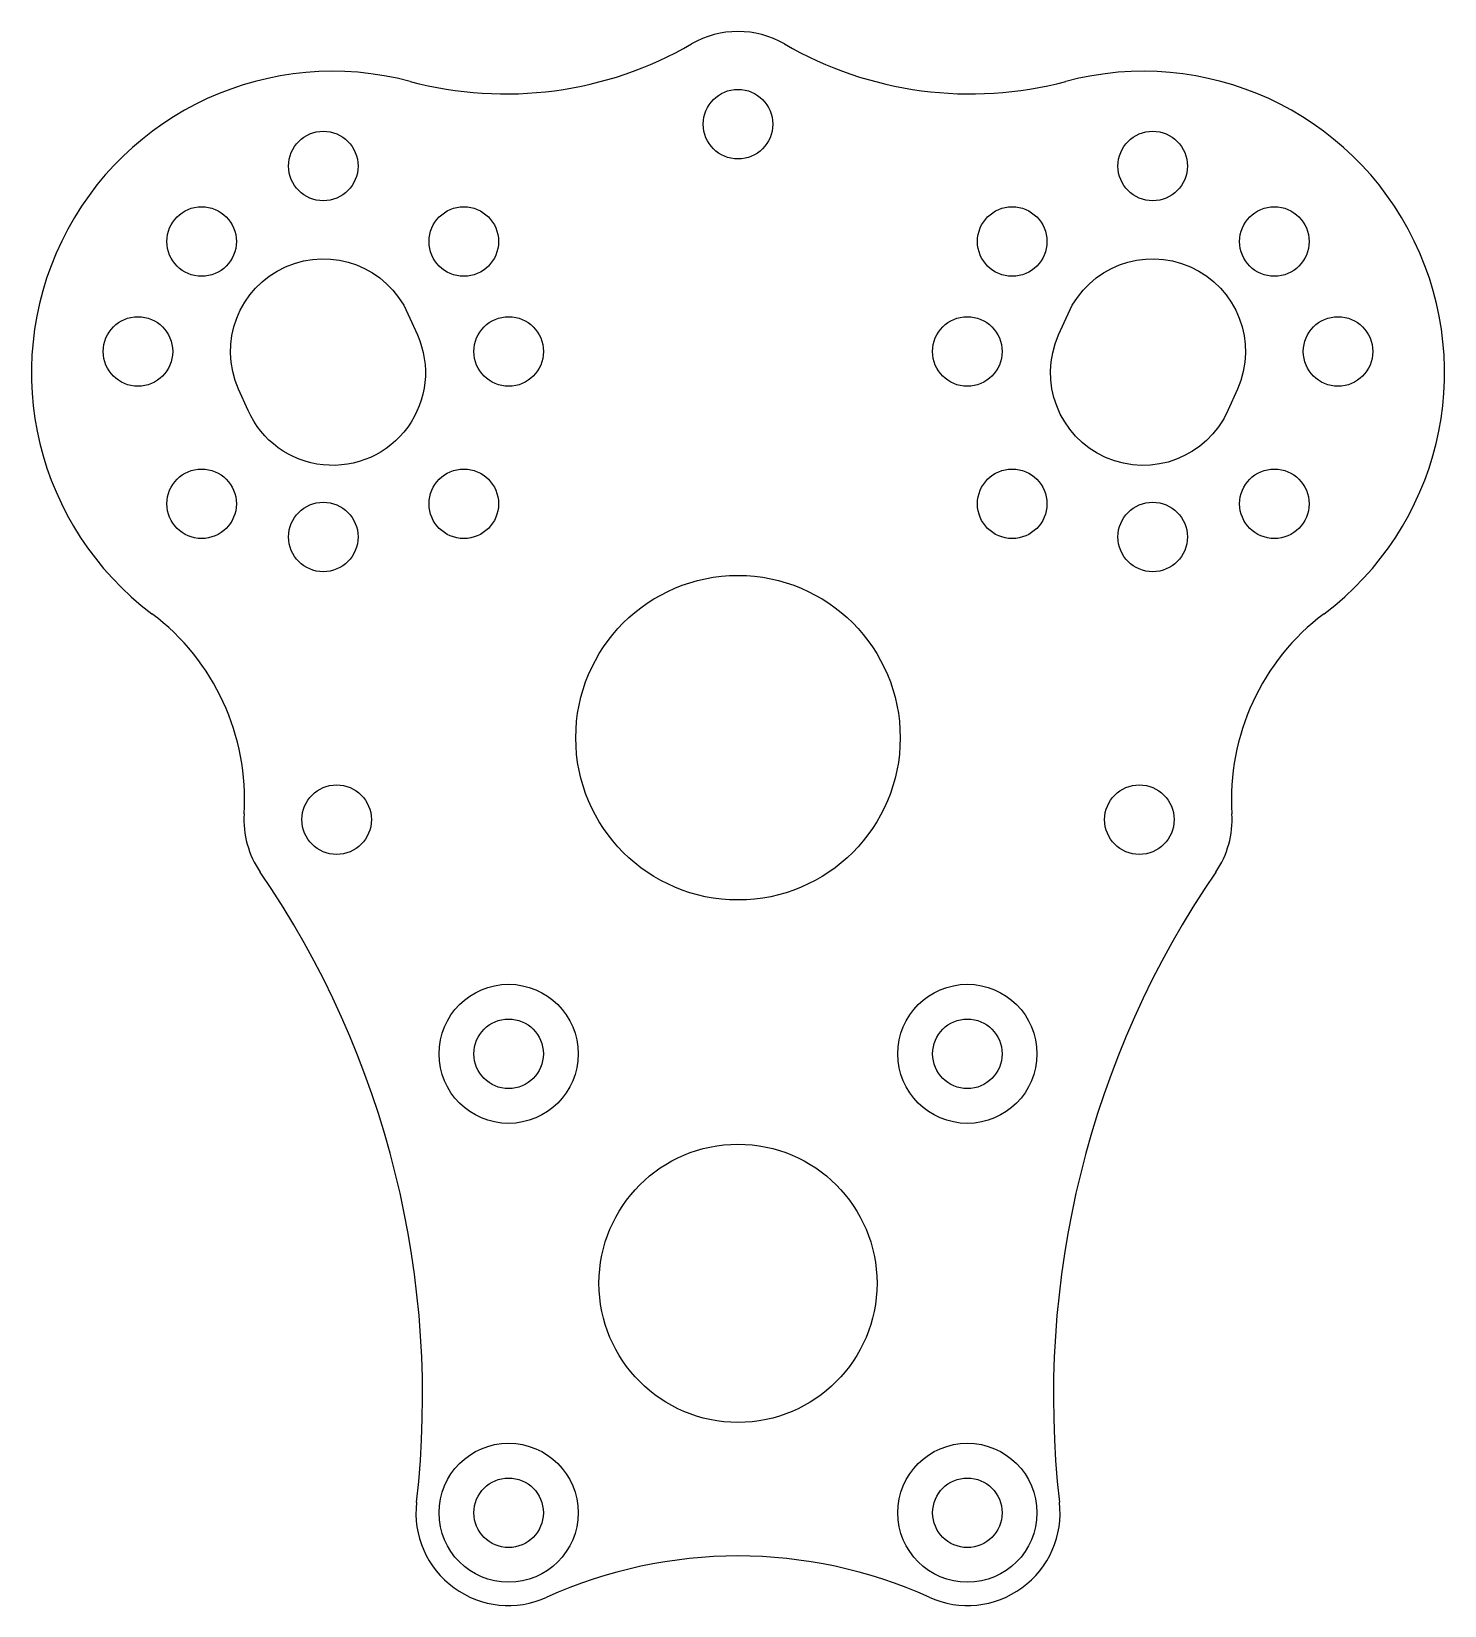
# Model space of a CAD drawing. Header units: millimetres. Extents: x -30.5 to 30.5, y -13.9 to 54.
import ezdxf

# ---------------------------------------------------------------- set-up
doc = ezdxf.new("R2010")
doc.units = ezdxf.units.MM
doc.header["$MEASUREMENT"] = 0
doc.layers.add('沉头倒角', color=1, linetype='Continuous')

msp = doc.modelspace()

# ---------------------------------------------------------------- linework, layer by layer
for points in [[(-21.144, 37.656), (-21.551, 38.569, -1), (-14.242, 41.823), (-13.835, 40.909, -1)], [(14.242, 41.823, -1), (21.551, 38.569), (21.144, 37.656, -1), (13.835, 40.909)]]:
    msp.add_lwpolyline(points, format="xyb", close=True)
for centre, radius in [((0, 50), 1.5), ((-17.896, 48.196), 1.5), ((17.896, 48.196), 1.5), ((-23.147, 44.939), 1.5), ((-11.833, 44.939), 1.5), ((11.833, 44.939), 1.5), ((23.147, 44.939), 1.5), ((-25.896, 40.196), 1.5), ((-9.896, 40.196), 1.5), ((9.896, 40.196), 1.5), ((25.896, 40.196), 1.5), ((-23.147, 33.626), 1.5), ((-11.833, 33.626), 1.5), ((11.833, 33.626), 1.5), ((23.147, 33.626), 1.5), ((-17.896, 32.196), 1.5), ((17.896, 32.196), 1.5), ((0, 23.535), 7), ((-17.321, 20), 1.5), ((17.321, 20), 1.5), ((-9.899, 9.899), 1.5), ((9.899, 9.899), 1.5), ((0, 0), 6), ((-9.899, -9.899), 1.5), ((9.899, -9.899), 1.5)]:
    msp.add_circle(centre, radius)
for centre, radius, start, end in [((0, 50), 4, 59.91424, 120.08576), ((-10.026, 67.306), 16, 255.08587, 300.08576), ((10.026, 67.306), 16, 239.91424, 284.91413), ((-17.49, 39.282), 13, 75.08587, 233.1212), ((17.49, 39.282), 13, 306.8788, 104.91413), ((-31.293, 20.885), 10, -3.62268, 53.1212), ((31.293, 20.885), 10, 126.8788, 183.62268), ((-17.321, 20), 4, 176.37732, 214.43102), ((17.321, 20), 4, 325.56898, 3.62268), ((-53.612, -4.878), 40, -6.55289, 34.43102), ((53.612, -4.878), 40, 145.56898, 186.55289), ((-9.899, -9.899), 4, 173.44711, 294.36065), ((9.899, -9.899), 4, 245.63935, 6.55289), ((0, -31.763), 20, 65.63935, 114.36065)]:
    msp.add_arc(centre, radius, start, end)
at = {"layer": '沉头倒角', "linetype": 'Continuous'}
for centre in [(-9.899, 9.899), (9.899, 9.899), (-9.899, -9.899), (9.899, -9.899)]:
    msp.add_circle(centre, 3, dxfattribs=at)

doc.saveas('drawing.dxf')
